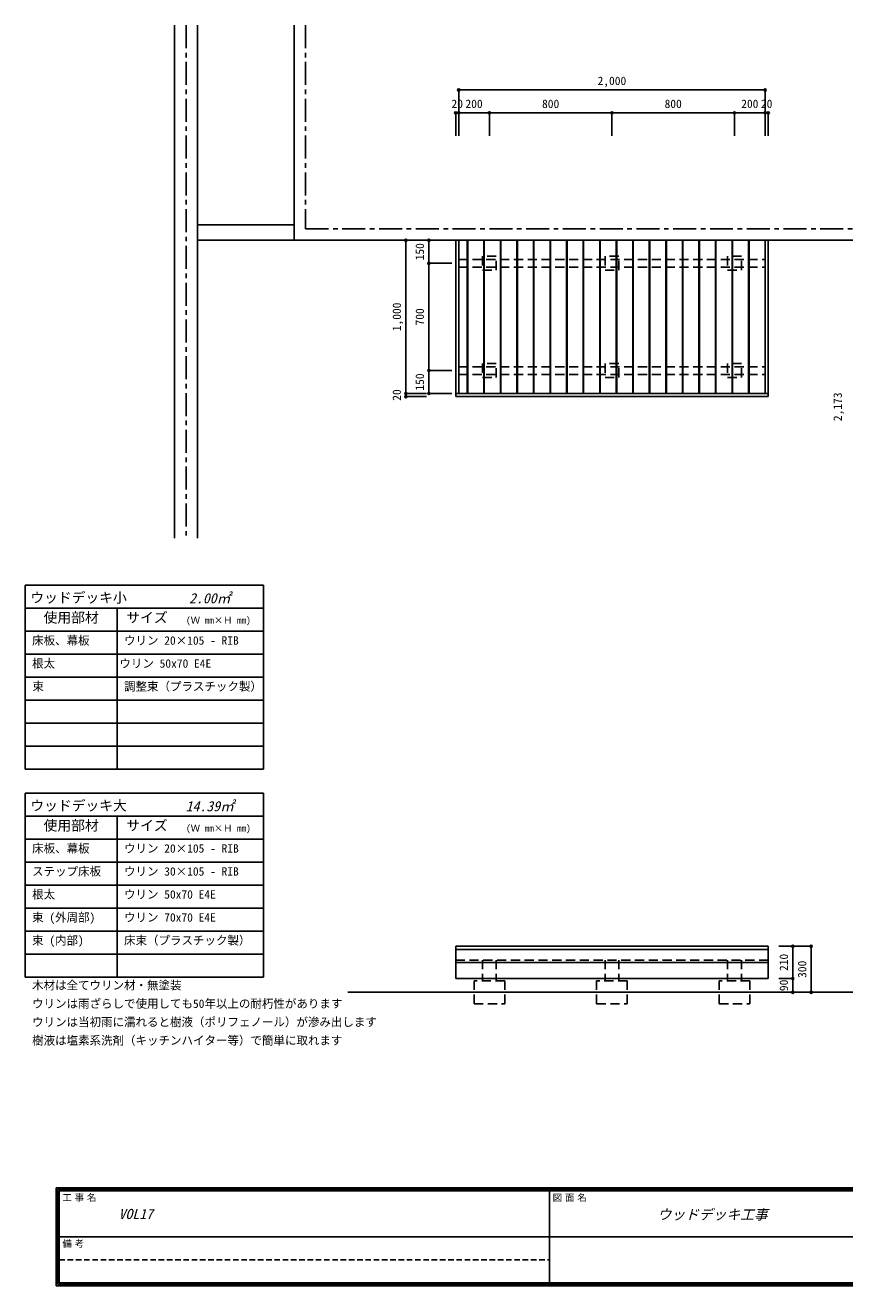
# Model space of a CAD drawing. Units: millimetres at full size, sheet at 1:30. Extents: x -5795 to 6094, y -4031 to 4193.
# Drawn here: x -5795 to -446, y -4031 to 4193 of the extents above; entities that cross this region are included whole.
import ezdxf
from ezdxf.enums import TextEntityAlignment as Align

# ---------------------------------------------------------------- set-up
doc = ezdxf.new("R2010")
doc.units = ezdxf.units.MM
doc.header["$LTSCALE"] = 30
doc.header["$PDMODE"] = 32
doc.header["$PDSIZE"] = 15
for name, pattern in [('CHAIN1', [8, 5, -1, 1, -1]), ('DASHED1', [1.8, 1.2, -0.6]), ('DASHED2', [3, 2, -1])]:
    doc.linetypes.add(name, pattern=pattern)
for name, color, linetype in [('1-2_柱', 4, 'DASHED2'), ('1-4_建具', 4, 'DASHED2'), ('1-6_設備', 3, 'Continuous'), ('1-9_建築一般', 7, 'Continuous'), ('1-A_建築見掛', 7, 'Continuous'), ('1-B_文字', 7, 'Continuous'), ('1-C_寸法', 4, 'Continuous'), ('F-B_文字', 4, 'Continuous')]:
    doc.layers.add(name, color=color, linetype=linetype)
doc.styles.add('ＭＳ ゴシック', font='')
doc.styles.get('ＭＳ ゴシック').set_extended_font_data('MS Gothic')

msp = doc.modelspace()

# ---------------------------------------------------------------- linework, layer by layer
at = {"layer": '1-2_柱'}
for p, q in [((-2810.43, -1906.31), (-2810.43, -2041.31)), ((-2720.43, -1906.31), (-2720.43, -2041.31)), ((-2010.43, -1906.31), (-2010.43, -2041.31)), ((-1920.43, -1906.31), (-1920.43, -2041.31)), ((-1210.43, -1906.31), (-1210.43, -2041.31)), ((-1120.43, -1906.31), (-1120.43, -2041.31))]:
    msp.add_line(p, q, dxfattribs=at)
for points in [[(-2810.43, 2595.4), (-2720.43, 2595.4), (-2720.43, 2685.4), (-2810.43, 2685.4)], [(-2010.43, 2595.4), (-1920.43, 2595.4), (-1920.43, 2685.4), (-2010.43, 2685.4)], [(-1210.43, 2595.4), (-1120.43, 2595.4), (-1120.43, 2685.4), (-1210.43, 2685.4)], [(-2810.43, 1895.4), (-2720.43, 1895.4), (-2720.43, 1985.4), (-2810.43, 1985.4)], [(-2010.43, 1895.4), (-1920.43, 1895.4), (-1920.43, 1985.4), (-2010.43, 1985.4)], [(-1210.43, 1895.4), (-1120.43, 1895.4), (-1120.43, 1985.4), (-1210.43, 1985.4)], [(-2865.43, -2191.31), (-2665.43, -2191.31), (-2665.43, -2041.31), (-2865.43, -2041.31)], [(-2065.43, -2191.31), (-1865.43, -2191.31), (-1865.43, -2041.31), (-2065.43, -2041.31)], [(-1265.43, -2191.31), (-1065.43, -2191.31), (-1065.43, -2041.31), (-1265.43, -2041.31)]]:
    msp.add_lwpolyline(points, close=True, dxfattribs=at)
at = {"layer": '1-4_建具'}
for p, q in [((-2965.43, 2665.4), (-965.43, 2665.4)), ((-2965.43, 2615.4), (-965.43, 2615.4)), ((-2965.43, 1965.4), (-965.43, 1965.4)), ((-2965.43, 1915.4), (-965.43, 1915.4)), ((-945.43, -1906.31), (-2985.43, -1906.31))]:
    msp.add_line(p, q, dxfattribs=at)
at = {"layer": '1-6_設備'}
for p, q in [((-2985.43, 2790.4), (-2985.43, 1770.4)), ((-2985.43, 2790.4), (-945.43, 2790.4)), ((-2965.43, 2790.4), (-2965.43, 1790.4)), ((-2909.43, 2790.4), (-2909.43, 1790.4)), ((-2906.43, 2790.4), (-2906.43, 1790.4)), ((-2801.43, 2790.4), (-2801.43, 1790.4)), ((-2798.43, 2790.4), (-2798.43, 1790.4)), ((-2693.43, 2790.4), (-2693.43, 1790.4)), ((-2690.43, 2790.4), (-2690.43, 1790.4)), ((-2585.43, 2790.4), (-2585.43, 1790.4)), ((-2582.43, 2790.4), (-2582.43, 1790.4)), ((-2477.43, 2790.4), (-2477.43, 1790.4)), ((-2474.43, 2790.4), (-2474.43, 1790.4)), ((-2369.43, 2790.4), (-2369.43, 1790.4)), ((-2366.43, 2790.4), (-2366.43, 1790.4)), ((-2261.43, 2790.4), (-2261.43, 1790.4)), ((-2258.43, 2790.4), (-2258.43, 1790.4)), ((-2153.43, 2790.4), (-2153.43, 1790.4)), ((-2150.43, 2790.4), (-2150.43, 1790.4)), ((-2045.43, 2790.4), (-2045.43, 1790.4)), ((-2042.43, 2790.4), (-2042.43, 1790.4)), ((-1937.43, 2790.4), (-1937.43, 1790.4)), ((-1934.43, 2790.4), (-1934.43, 1790.4)), ((-1829.43, 2790.4), (-1829.43, 1790.4)), ((-1826.43, 2790.4), (-1826.43, 1790.4)), ((-1721.43, 2790.4), (-1721.43, 1790.4)), ((-1718.43, 2790.4), (-1718.43, 1790.4)), ((-1613.43, 2790.4), (-1613.43, 1790.4)), ((-1610.43, 2790.4), (-1610.43, 1790.4)), ((-1505.43, 2790.4), (-1505.43, 1790.4)), ((-1502.43, 2790.4), (-1502.43, 1790.4)), ((-1397.43, 2790.4), (-1397.43, 1790.4)), ((-1394.43, 2790.4), (-1394.43, 1790.4)), ((-1289.43, 2790.4), (-1289.43, 1790.4)), ((-1286.43, 2790.4), (-1286.43, 1790.4)), ((-1181.43, 2790.4), (-1181.43, 1790.4)), ((-1178.43, 2790.4), (-1178.43, 1790.4)), ((-1073.43, 2790.4), (-1073.43, 1790.4)), ((-1070.43, 2790.4), (-1070.43, 1790.4)), ((-965.43, 2790.4), (-965.43, 1790.4)), ((-945.43, 2790.4), (-945.43, 1770.4)), ((-2985.43, 1790.4), (-945.43, 1790.4)), ((-2985.43, 1770.4), (-945.43, 1770.4)), ((-945.43, -1816.31), (-2985.43, -1816.31)), ((-2985.43, -1816.31), (-2985.43, -2026.31)), ((-945.43, -1836.31), (-2985.43, -1836.31)), ((-945.43, -1816.31), (-945.43, -2026.31)), ((-945.43, -1921.31), (-2985.43, -1921.31)), ((-945.43, -2026.31), (-2985.43, -2026.31))]:
    msp.add_line(p, q, dxfattribs=at)
at = {"layer": '1-9_建築一般'}
for p, q in [((-5795.1, 539.83), (-5795.1, -660.17)), ((-4239.91, 539.83), (-5795.1, 539.83)), ((-4239.91, 539.83), (-4239.91, -660.17)), ((-4239.91, 389.83), (-5795.1, 389.83)), ((-5195.1, 389.83), (-5195.1, -660.17)), ((-4239.91, 239.83), (-5795.1, 239.83)), ((-4239.91, 89.83), (-5795.1, 89.83)), ((-4239.91, -60.17), (-5795.1, -60.17)), ((-4239.91, -210.17), (-5795.1, -210.17)), ((-4239.91, -360.17), (-5795.1, -360.17)), ((-4239.91, -510.17), (-5795.1, -510.17)), ((-4239.91, -660.17), (-5795.1, -660.17)), ((-5795.1, -816.93), (-5795.1, -2016.93)), ((-4239.91, -816.93), (-5795.1, -816.93)), ((-4239.91, -816.93), (-4239.91, -2016.93)), ((-4239.91, -966.93), (-5795.1, -966.93)), ((-5195.1, -966.93), (-5195.1, -2016.93)), ((-4239.91, -1116.93), (-5795.1, -1116.93)), ((-4239.91, -1266.93), (-5795.1, -1266.93)), ((-4239.91, -1416.93), (-5795.1, -1416.93)), ((-4239.91, -1566.93), (-5795.1, -1566.93)), ((-4239.91, -1716.93), (-5795.1, -1716.93)), ((-4239.91, -1866.93), (-5795.1, -1866.93)), ((-4239.91, -2016.93), (-5795.1, -2016.93))]:
    msp.add_line(p, q, dxfattribs=at)
at = {"layer": '1-A_建築見掛'}
for p, q in [((-4820.43, 846.38), (-4820.43, 4193.26)), ((-4670.43, 846.38), (-4670.43, 4193.26)), ((-4040.43, 4193.26), (-4040.43, 2790.4)), ((-4040.43, 2790.4), (109.57, 2790.4)), ((-3689.43, -2116.31), (6093.89, -2116.31))]:
    msp.add_line(p, q, dxfattribs=at)
at = {"layer": '1-A_建築見掛', "linetype": 'CHAIN1'}
for p, q in [((-4745.43, 4193.26), (-4745.43, 846.38)), ((-3965.43, 4193.26), (-3965.43, 2865.4)), ((-3965.43, 2865.4), (34.57, 2865.4))]:
    msp.add_line(p, q, dxfattribs=at)
at = {"layer": '1-B_文字'}
for p, q in [((-4040.43, 2890.4), (-4670.43, 2890.4)), ((-4040.43, 2790.4), (-4670.43, 2790.4))]:
    msp.add_line(p, q, dxfattribs=at)
at = {"layer": '1-C_寸法'}
for p, q in [((-2965.43, 3771.45), (-2965.43, 3621.45)), ((-2965.43, 3771.45), (-965.43, 3771.45)), ((-965.43, 3771.45), (-965.43, 3621.45)), ((-2985.43, 3621.45), (-2985.43, 3471.45)), ((-2985.43, 3621.45), (-2965.43, 3621.45)), ((-2965.43, 3621.45), (-2965.43, 3471.45)), ((-2965.43, 3621.45), (-2765.43, 3621.45)), ((-2765.43, 3621.45), (-2765.43, 3471.45)), ((-2765.43, 3621.45), (-1965.43, 3621.45)), ((-1965.43, 3621.45), (-1965.43, 3471.45)), ((-1965.43, 3621.45), (-1165.43, 3621.45)), ((-1165.43, 3621.45), (-1165.43, 3471.45)), ((-1165.43, 3621.45), (-965.43, 3621.45)), ((-965.43, 3621.45), (-965.43, 3471.45)), ((-965.43, 3621.45), (-945.43, 3621.45)), ((-945.43, 3621.45), (-945.43, 3471.45)), ((-3310.7, 2790.4), (-3175.7, 2790.4)), ((-3310.7, 1790.4), (-3310.7, 2790.4)), ((-3160.7, 2790.4), (-3010.7, 2790.4)), ((-3160.7, 2790.4), (-3160.7, 2640.4)), ((-3160.7, 2640.4), (-3010.7, 2640.4)), ((-3160.7, 2640.4), (-3160.7, 1940.4)), ((-3160.7, 1940.4), (-3010.7, 1940.4)), ((-3160.7, 1940.4), (-3160.7, 1790.4)), ((-3310.7, 1790.4), (-3175.7, 1790.4)), ((-3310.7, 1790.4), (-3310.7, 1770.4)), ((-3310.7, 1770.4), (-3175.7, 1770.4)), ((-3160.7, 1790.4), (-3010.7, 1790.4)), ((-784.78, -1816.31), (-875.5, -1816.31)), ((-784.78, -1816.31), (-784.78, -2026.31)), ((-665.04, -1816.31), (-784.78, -1816.31)), ((-665.04, -1816.31), (-665.04, -2116.31)), ((-784.78, -2026.31), (-875.5, -2026.31)), ((-784.78, -2026.31), (-784.78, -2116.31)), ((-784.78, -2116.31), (-875.5, -2116.31)), ((-665.04, -2116.31), (-784.78, -2116.31))]:
    msp.add_line(p, q, dxfattribs=at)
at = {"layer": '1-C_寸法', "color": 7}
for p in [(-2965.43, 3771.45), (-965.43, 3771.45), (-2985.43, 3621.45), (-2965.43, 3621.45), (-2765.43, 3621.45), (-1965.43, 3621.45), (-1165.43, 3621.45), (-965.43, 3621.45), (-945.43, 3621.45), (-3310.7, 2790.4), (-3160.7, 2790.4), (-3160.7, 2640.4), (-3160.7, 1940.4), (-3310.7, 1790.4), (-3310.7, 1770.4), (-3160.7, 1790.4), (-784.78, -1816.31), (-665.04, -1816.31), (-784.78, -2026.31), (-784.78, -2116.31), (-665.04, -2116.31)]:
    msp.add_point(p, dxfattribs=at)
at = {"layer": 'F-B_文字', "color": 3}
for p, q in [((-5592.36, -3391.3), (5687.64, -3391.3)), ((-5592.36, -3391.3), (-5592.36, -4031.3)), ((-5582.36, -3401.3), (5677.64, -3401.3)), ((-5582.36, -3401.3), (-5582.36, -4021.3)), ((-5572.36, -3411.3), (5667.64, -3411.3)), ((-2372.36, -3411.3), (-2372.36, -4011.3)), ((-5572.36, -3711.3), (827.64, -3711.3)), ((-5582.36, -4021.3), (5677.64, -4021.3)), ((-5592.36, -4031.3), (5687.64, -4031.3))]:
    msp.add_line(p, q, dxfattribs=at)
at = {"layer": 'F-B_文字', "color": 3, "linetype": 'DASHED1'}
msp.add_line((-5572.36, -3861.3), (-2372.36, -3861.3), dxfattribs=at)
at = {"layer": 'F-B_文字', "color": 3}
msp.add_lwpolyline([(-5572.36, -3411.3), (-5572.36, -4011.3), (5667.64, -4011.3)], dxfattribs=at)

# ---------------------------------------------------------------- texts
at = {"layer": '1-9_建築一般', "color": 3, "style": 'ＭＳ ゴシック'}
for s, p in [('ウッドデッキ小', (-5761.83, 406.03)), ('使用部材', (-5675.1, 275.83)), ('サイズ', (-5135.1, 275.83)), ('ウッドデッキ大', (-5761.83, -950.73)), ('使用部材', (-5675.1, -1080.93)), ('サイズ', (-5135.1, -1080.93))]:
    msp.add_text(s, height=65.98, dxfattribs=at).set_placement(p, align=Align.BOTTOM_LEFT)
at = {"layer": '1-9_建築一般', "color": 3, "style": 'ＭＳ ゴシック', "oblique": 15}
for s, p in [('2.00㎡', (-4725.06, 401.79)), ('14.39㎡', (-4747.56, -954.97))]:
    msp.add_text(s, height=65.98, dxfattribs=at).set_placement(p, align=Align.BOTTOM_LEFT)
at = {"layer": '1-9_建築一般', "color": 4, "style": 'ＭＳ ゴシック'}
for p in [(-4745.1, 275.83), (-4745.1, -1080.93)]:
    msp.add_text('(Ｗ mm×Ｈ mm)', height=43.99, dxfattribs=at).set_placement(p, align=Align.BOTTOM_LEFT)
at = {"layer": '1-9_建築一般', "style": 'ＭＳ ゴシック'}
for s, p in [('床板、幕板', (-5750.1, 134.83)), ('ウリン 20×105 - RIB', (-5150.1, 134.83)), ('根太', (-5750.1, -15.17)), ('ウリン 50x70 E4E', (-5180.1, -15.17)), ('束', (-5748.1, -164.26)), ('調整束（プラスチック製）', (-5150.1, -165.17)), ('床板、幕板', (-5750.1, -1221.93)), ('ウリン 20×105 - RIB', (-5150.1, -1221.93)), ('ステップ床板', (-5750.1, -1371.93)), ('ウリン 30×105 - RIB', (-5150.1, -1371.93)), ('根太', (-5750.1, -1521.93)), ('ウリン 50x70 E4E', (-5150.1, -1521.93)), ('束 (外周部)', (-5750.1, -1671.93)), ('ウリン 70x70 E4E', (-5150.1, -1671.93)), ('束 (内部)', (-5750.1, -1821.93)), ('床束（プラスチック製）', (-5150.1, -1821.93)), ('木材は全てウリン材・無塗装', (-5750.1, -2114.77)), ('ウリンは雨ざらしで使用しても50年以上の耐朽性があります', (-5750.1, -2234.77)), ('ウリンは当初雨に濡れると樹液（ポリフェノール）が滲み出します', (-5750.1, -2354.77)), ('樹液は塩素系洗剤（キッチンハイター等）で簡単に取れます', (-5750.1, -2474.77))]:
    msp.add_text(s, height=54.99, dxfattribs=at).set_placement(p, align=Align.BOTTOM_LEFT)
at = {"layer": '1-C_寸法', "color": 7, "style": 'ＭＳ ゴシック'}
for s, p in [('2,000', (-2059.18, 3786.45)), ('20', (-3012.93, 3636.45)), ('200', (-2921.68, 3636.45)), ('800', (-2421.68, 3636.45)), ('800', (-1621.68, 3636.45)), ('200', (-1121.68, 3636.45)), ('20', (-992.93, 3636.45))]:
    msp.add_text(s, height=54.99, dxfattribs=at).set_placement(p, align=Align.BOTTOM_LEFT)
for s, p in [('150', (-3175.7, 2659.15)), ('1,000', (-3325.7, 2196.65)), ('700', (-3175.7, 2234.15)), ('150', (-3175.7, 1809.15)), ('20', (-3325.7, 1742.9)), ('2,173', (-448.25, 1610.15)), ('210', (-799.78, -1977.56)), ('300', (-680.04, -2022.56)), ('90', (-799.78, -2108.81))]:
    msp.add_text(s, height=54.99, rotation=90, dxfattribs=at).set_placement(p, align=Align.BOTTOM_LEFT)
at = {"layer": 'F-B_文字', "style": 'ＭＳ ゴシック'}
for s, p in [('工', (-5552.36, -3491.3)), ('事', (-5472.36, -3491.3)), ('名', (-5392.36, -3491.3)), ('図', (-2352.36, -3491.3)), ('面', (-2272.36, -3491.3)), ('名', (-2192.36, -3491.3)), ('備', (-5552.36, -3791.3)), ('考', (-5472.36, -3791.3))]:
    msp.add_text(s, height=43.99, dxfattribs=at).set_placement(p, align=Align.BOTTOM_LEFT)
at = {"layer": 'F-B_文字', "color": 3, "style": 'ＭＳ ゴシック', "oblique": 15}
for s, p in [('VOL17', (-5185.4, -3615.46)), ('ウッドデッキ工事', (-1668.39, -3618.73))]:
    msp.add_text(s, height=65.98, dxfattribs=at).set_placement(p, align=Align.BOTTOM_LEFT)

doc.saveas('drawing.dxf')
